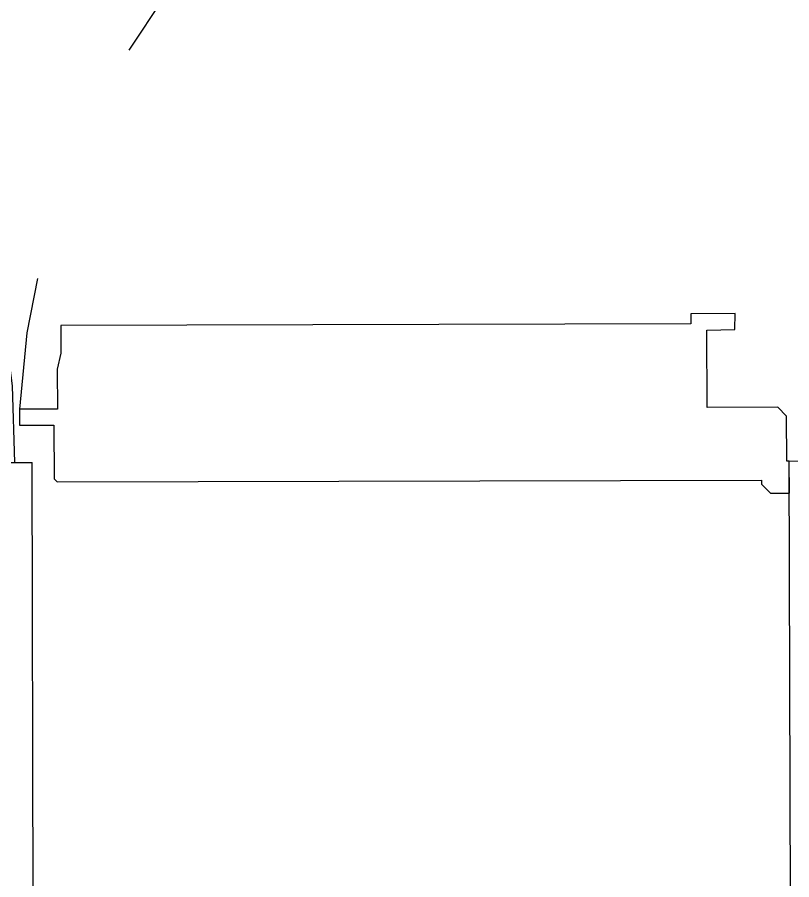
# Model space of a CAD drawing. Extents: x 100 to 738, y -85 to 470.
# Drawn here: x 641.287 to 641.9, y 462.348 to 463.032 of the extents above; entities that cross this region are included whole.
import ezdxf

# ---------------------------------------------------------------- set-up
doc = ezdxf.new("R2010")
doc.units = 0
doc.linetypes.add('HIDDEN', pattern=[0.375, 0.25, -0.125])
doc.layers.get('0').update_dxf_attribs({"linetype": 'CONTINUOUS'})
doc.layers.add('A102', color=2, linetype='CONTINUOUS')
doc.layers.add('TAA', color=2, linetype='CONTINUOUS')

# ---------------------------------------------------------------- blocks, each defined once
blk = doc.blocks.new('G$C31A0D7E1')
for p, q in [((0.38931, 0.26073), (0.38931, 0.72141)), ((0.38931, 0.72141), (0.77236, 0.72141)), ((0.77236, 0.26073), (0.77236, 0.72141))]:
    blk.add_line(p, q)
at = {"flags": 128}
blk.add_lwpolyline([(0, 0.74056), (0.01733, 0.74056), (0.01733, 0.71337), (0.01886, 0.71184), (0.37526, 0.71184), (0.37526, 0.70967), (0.37973, 0.7052), (0.38931, 0.7052), (0.38931, 0.72141), (0.38803, 0.72141), (0.38803, 0.7442), (0.38356, 0.74867), (0.34778, 0.74867), (0.34778, 0.78781), (0.36189, 0.788), (0.36212, 0.79611), (0.33967, 0.79611), (0.33967, 0.791), (0.02097, 0.791), (0.02097, 0.77699), (0.01915, 0.76885), (0.01915, 0.74867), (0, 0.74867)], close=True, dxfattribs=at)
at = {"linetype": 'HIDDEN'}
blk.add_arc((0.38165, 0.73099), 0.38206, 358.5637, 177.347, dxfattribs=at)
blk = doc.blocks.new('AUTO-ATENDE')
at = {"layer": 'TAA', "xscale": 1.56637233478988, "yscale": 1.56637233478988, "zscale": 1.56637233478988, "rotation": 268.420277777788}
for p in [(98.33149, 75.42474, 0), (98.29798, 74.2252, 0)]:
    blk.add_blockref('G$C31A0D7E1', p, dxfattribs=at)
blk = doc.blocks.new('BASE ARQ')
at = {"layer": 'A102', "linetype": 'Continuous', "ltscale": 0.02, "rotation": 91.73371018686326}
blk.add_blockref('AUTO-ATENDE', (828.18837, 387.45548, 0), dxfattribs=at)

msp = doc.modelspace()

# ---------------------------------------------------------------- block references
msp.add_blockref('BASE ARQ', (-109.73168, -21.91423))

doc.saveas('drawing.dxf')
